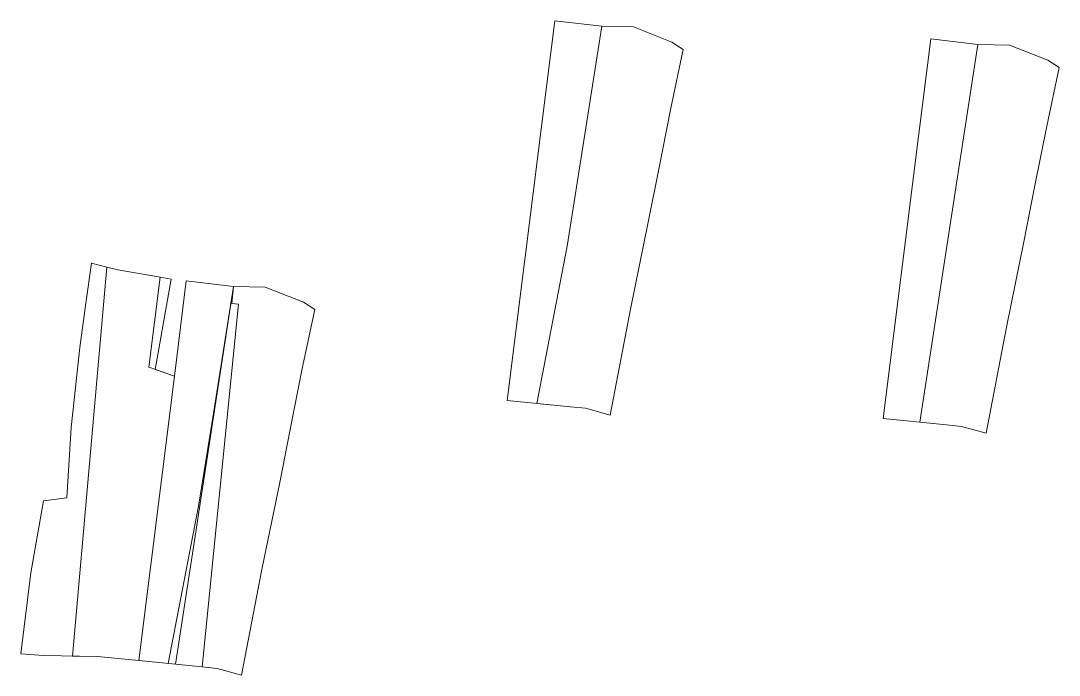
# Model space of a CAD drawing. Header units: metres. Extents: x 7518859 to 7519712, y 4697831 to 4698456.
# Drawn here: x 7519362.6 to 7519711.6, y 4698236 to 4698456.1 of the extents above; entities that cross this region are included whole.
import ezdxf

# ---------------------------------------------------------------- set-up
doc = ezdxf.new("R2010")
doc.units = ezdxf.units.M
for name, color, linetype, lineweight in [('Ndarjet', 1, 'Continuous', 0), ('Parc-Kojshi', 251, 'Continuous', 0), ('Parc-Re', 1, 'Continuous', 0), ('Parcela Baze', 7, 'Continuous', 0)]:
    doc.layers.add(name, color=color, linetype=linetype, lineweight=lineweight)

msp = doc.modelspace()

# ---------------------------------------------------------------- linework, layer by layer
at = {"layer": 'Ndarjet', "flags": 128}
msp.add_lwpolyline([(7519391.508, 4698373.228), (7519379.994, 4698242.432)], dxfattribs=at)
at = {"layer": 'Parc-Kojshi'}
for points in [[(7519547.33, 4698326.278), (7519526.097, 4698328.403), (7519538.039, 4698424.12), (7519542.026, 4698456.074), (7519557.914, 4698454.232)], [(7519557.914, 4698454.232), (7519568.494, 4698453.992), (7519581.384, 4698448.922), (7519585.228, 4698446.446), (7519581.008, 4698426.696), (7519576.97, 4698406.181), (7519573.458, 4698388.336), (7519567.468, 4698359.096), (7519560.618, 4698323.496), (7519552.426, 4698325.768), (7519547.33, 4698326.278)], [(7519673.684, 4698320.19), (7519652.451, 4698322.315), (7519664.393, 4698418.032), (7519668.38, 4698449.986), (7519684.268, 4698448.144)], [(7519684.268, 4698448.144), (7519694.848, 4698447.904), (7519707.738, 4698442.834), (7519711.582, 4698440.358), (7519707.362, 4698420.608), (7519703.324, 4698400.093), (7519699.812, 4698382.248), (7519693.822, 4698353.008), (7519686.972, 4698317.408), (7519678.78, 4698319.68), (7519673.684, 4698320.19)]]:
    msp.add_lwpolyline(points, dxfattribs=at)
for points in [[(7519434.084, 4698366.721), (7519433.515, 4698361.041), (7519435.717, 4698360.82), (7519423.5, 4698238.767), (7519402.267, 4698240.892), (7519414.209, 4698336.609), (7519418.196, 4698368.563), (7519434.084, 4698366.721)], [(7519423.5, 4698238.767), (7519435.717, 4698360.82), (7519433.515, 4698361.041), (7519434.084, 4698366.721), (7519444.664, 4698366.481), (7519457.554, 4698361.411), (7519461.398, 4698358.935), (7519457.178, 4698339.185), (7519453.14, 4698318.67), (7519449.628, 4698300.825), (7519443.638, 4698271.585), (7519436.788, 4698235.985), (7519428.596, 4698238.257), (7519423.5, 4698238.767)]]:
    msp.add_lwpolyline(points, close=True, dxfattribs=at)
at = {"layer": 'Parc-Re', "elevation": 664.317, "flags": 128}
for points in [[(7519557.914, 4698454.232), (7519550.944, 4698410.121), (7519546.183, 4698380.298), (7519535.97, 4698327.415)], [(7519434.084, 4698366.721), (7519427.114, 4698322.61), (7519422.353, 4698292.787), (7519412.141, 4698239.904)]]:
    msp.add_lwpolyline(points, dxfattribs=at)
at = {"layer": 'Parc-Re', "flags": 128}
for points in [[(7519573.458, 4698388.336), (7519576.97, 4698406.181), (7519581.008, 4698426.696), (7519585.228, 4698446.446), (7519581.384, 4698448.922), (7519568.494, 4698453.992), (7519557.914, 4698454.232), (7519550.944, 4698410.121), (7519546.183, 4698380.298), (7519535.97, 4698327.415), (7519547.33, 4698326.278), (7519552.426, 4698325.768), (7519560.618, 4698323.496), (7519567.468, 4698359.096)], [(7519699.812, 4698382.248), (7519703.324, 4698400.093), (7519707.362, 4698420.608), (7519711.582, 4698440.358), (7519707.738, 4698442.834), (7519694.848, 4698447.904), (7519684.268, 4698448.144), (7519664.785, 4698321.081), (7519673.684, 4698320.19), (7519678.78, 4698319.68), (7519686.972, 4698317.408), (7519693.822, 4698353.008)], [(7519391.508, 4698373.228), (7519395.174, 4698372.273), (7519409.414, 4698369.796), (7519405.637, 4698339.558), (7519414.209, 4698336.609), (7519402.267, 4698240.892), (7519388.33, 4698242.287), (7519379.994, 4698242.432)]]:
    msp.add_lwpolyline(points, close=True, dxfattribs=at)
at = {"layer": 'Parc-Re', "color": 3, "elevation": 664.317, "flags": 128}
for points in [[(7519664.785, 4698321.081), (7519684.268, 4698448.144)], [(7519414.601, 4698239.658), (7519434.084, 4698366.721)]]:
    msp.add_lwpolyline(points, dxfattribs=at)
at = {"layer": 'Parc-Re'}
msp.add_lwpolyline([(7519388.33, 4698242.287), (7519370.259, 4698242.6), (7519362.579, 4698243.2), (7519366, 4698270.469), (7519370.258, 4698294.608), (7519378.01, 4698295.609), (7519379.552, 4698319.316), (7519382.383, 4698346.215), (7519384.414, 4698361.094), (7519386.322, 4698374.578), (7519391.508, 4698373.228), (7519395.174, 4698372.273), (7519409.414, 4698369.796), (7519413.114, 4698369.152), (7519407.713, 4698338.844)], dxfattribs=at)
at = {"layer": 'Parcela Baze'}
msp.add_lwpolyline([(7519407.713, 4698338.844), (7519414.209, 4698336.609), (7519402.267, 4698240.892), (7519388.33, 4698242.287)], dxfattribs=at)

doc.saveas('drawing.dxf')
